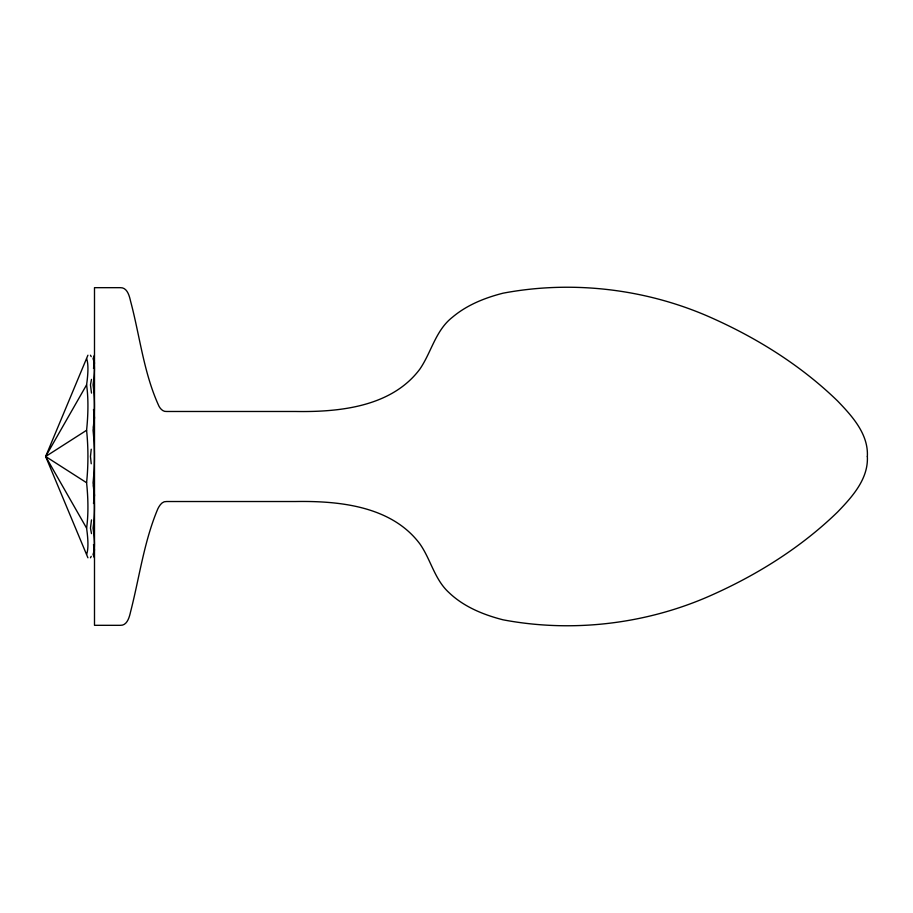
<?xml version="1.0" encoding="UTF-8"?>
<svg xmlns="http://www.w3.org/2000/svg" width="913" height="913" viewBox="0 0 913 913"><rect width="100%" height="100%" fill="white"/><g stroke="black" fill="none" stroke-linecap="round" stroke-linejoin="round"><path stroke-width="1.37" d="M91.232 449.23L90.467 456.5L91.232 463.77M93.491 427.432L94.496 417.732L93.491 409.515M91.483 519.908L90.467 528.125L91.483 533.614M93.491 503.485L94.496 495.268L93.491 485.568M91.483 379.386L90.467 384.875L91.483 393.092M93.491 368.407L94.496 362.918L93.742 361.468M87.922 557.786L45.65 456.5L87.922 355.214M94.393 355.214L93.058 358.661A94.849 17.164 -71.4 0 1 93.058 384.864A94.849 29.73 -79 0 1 93.058 430.285A94.884 34.34 90 0 1 93.058 482.726A94.849 29.73 79 0 1 93.058 528.136A94.849 17.164 71.4 0 1 93.058 554.351L94.393 557.786M90.467 557.797L91.232 556.348M93.742 551.532L94.496 550.083L93.491 544.593M86.587 358.649A94.849 17.164 -71.4 0 1 86.587 384.864L45.65 456.5L86.587 528.125A94.849 17.164 71.4 0 1 86.587 554.351M86.587 384.864A94.849 29.73 -79 0 1 86.587 430.285L45.65 456.5L86.587 482.715A94.849 29.73 79 0 1 86.587 528.136M90.467 355.203L91.232 356.652M86.587 430.274A94.884 34.34 -90 0 1 86.587 482.726M867.35 456.5C868.548 478.96 852.069 497.003 837.541 512.067C799.891 548.587 754.492 576.582 706.502 597.376C642.969 624.549 570.876 632.629 503.052 619.813C483.456 614.791 463.884 606.848 449.059 592.674C434.554 579.55 430.81 559.429 419.866 543.886C391.529 505.996 339.145 500.792 295.447 501.522L166.634 501.522C162.263 501.089 159.592 505.346 157.881 508.712C143.992 541.569 139.427 577.473 130.57 611.824C129.361 617.165 127.227 625.645 120.265 625.325L94.496 625.314L94.496 287.675L120.265 287.675C127.227 287.355 129.361 295.835 130.57 301.176C139.917 336.167 143.752 373.314 159.079 406.422C160.62 409.138 163.233 411.854 166.634 411.478L295.447 411.478C339.145 412.208 391.529 407.004 419.866 369.114C431.415 352.247 435.604 330.301 452.46 317.21C466.897 304.988 484.894 297.821 503.052 293.187C570.876 280.371 642.969 288.451 706.502 315.624C754.492 336.418 799.891 364.413 837.541 400.933C852.046 416.02 868.571 434.006 867.35 456.5"/></g></svg>
